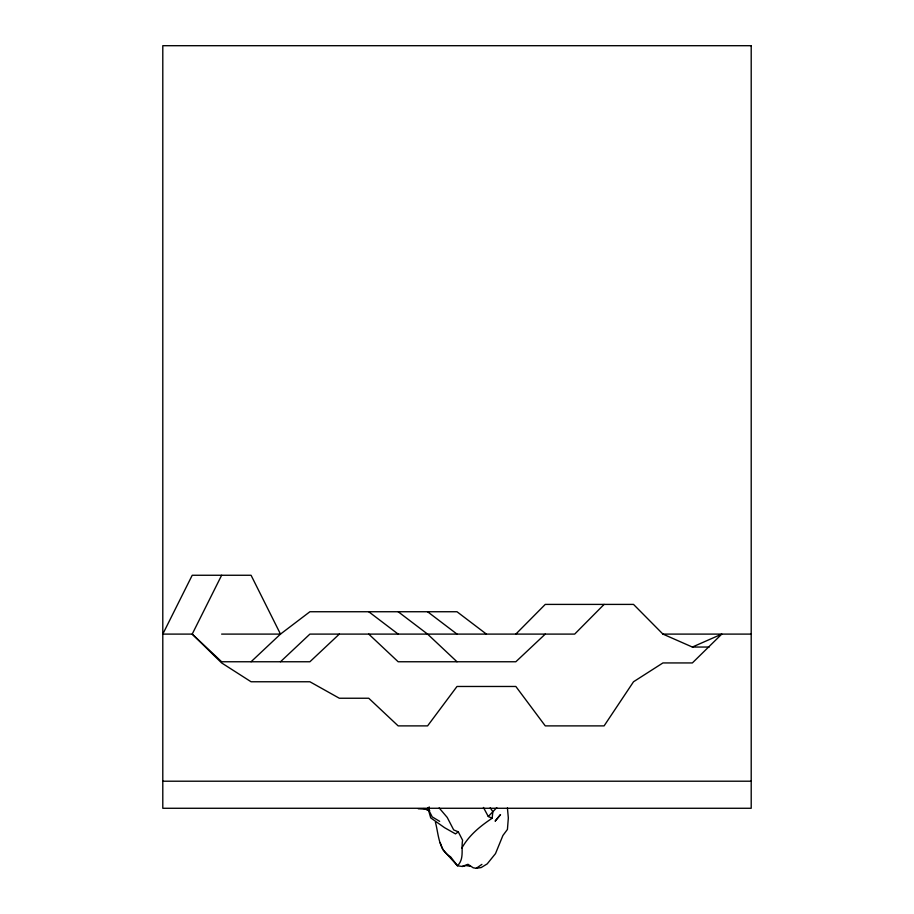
<?xml version="1.0" encoding="UTF-8"?>
<svg xmlns="http://www.w3.org/2000/svg" width="914" height="914" viewBox="0 0 914 914"><rect width="100%" height="100%" fill="white"/><g stroke="black" fill="none" stroke-linecap="round" stroke-linejoin="round"><path stroke-width="1.37" d="M440.16 842.617L442.764 849.517L457.491 865.787C464.586 858.703 460.964 848.9 462.598 840.229L458.28 831.843L453.675 829.901L447.22 817.424L439.154 807.942M429.192 806.868L428.746 810.992L430.711 817.881L444.57 827.684L455.503 833.888L458.28 831.843M461.844 848.066C469.133 835.099 480.318 826.142 492.143 818.236L492.863 811.712L496.793 807.645M221.634 575.26L192.214 634.099L162.795 634.099L192.214 575.26L251.064 575.26L280.484 634.099L251.064 661.759M492.143 818.236L488.282 816.51L492.863 811.712L490.178 807.793M515.839 634.099L545.258 604.405L633.516 604.405L662.936 634.099L692.366 647.043L709.173 647.043M604.097 604.405L574.678 634.099L309.903 634.099L280.484 661.759M339.323 634.099L309.903 661.759L221.634 661.759L192.214 634.099L221.634 662.936L251.064 681.764L309.903 681.764L339.323 698.239L368.742 698.239L398.161 725.887L427.581 725.887L457 686.471L515.839 686.471L545.258 725.887L604.097 725.887L633.516 681.764L662.936 662.936L692.366 662.936L721.786 634.099L692.366 647.043M545.258 634.099L515.839 661.759L398.161 661.759L368.742 634.099M435.407 822.2C438.663 834.162 438.354 849.94 450.568 856.806L457.491 865.787L462.187 866.461L467.979 864.278L473.178 867.774L476.274 868.3L481.907 864.37M462.187 866.461L466.197 865.581L470.15 866.255M476.274 868.3L481.198 867.557L487.196 863.89L495.502 853.607L502.917 835.476L507.43 829.444L508.333 817.961L507.419 807.93M221.634 634.099L280.484 634.099L309.903 611.74L457 611.74L486.419 634.099M662.936 634.099L751.205 634.099M162.795 781.207L751.205 781.207M418.246 808.764L426.073 809.21L429.649 810.524M423.753 808.524L429.534 810.867M439.668 821.355L432.208 816.876L427.558 807.725M427.581 611.74L457 634.099M398.161 611.74L427.581 634.099L457 661.759M368.742 611.74L398.161 634.099M483.426 807.45L488.282 816.51M500.472 814.66L495.251 821.001L500.472 814.66M751.205 45.7L162.795 45.7L162.795 808.273L751.205 808.273L751.205 45.7"/></g></svg>
